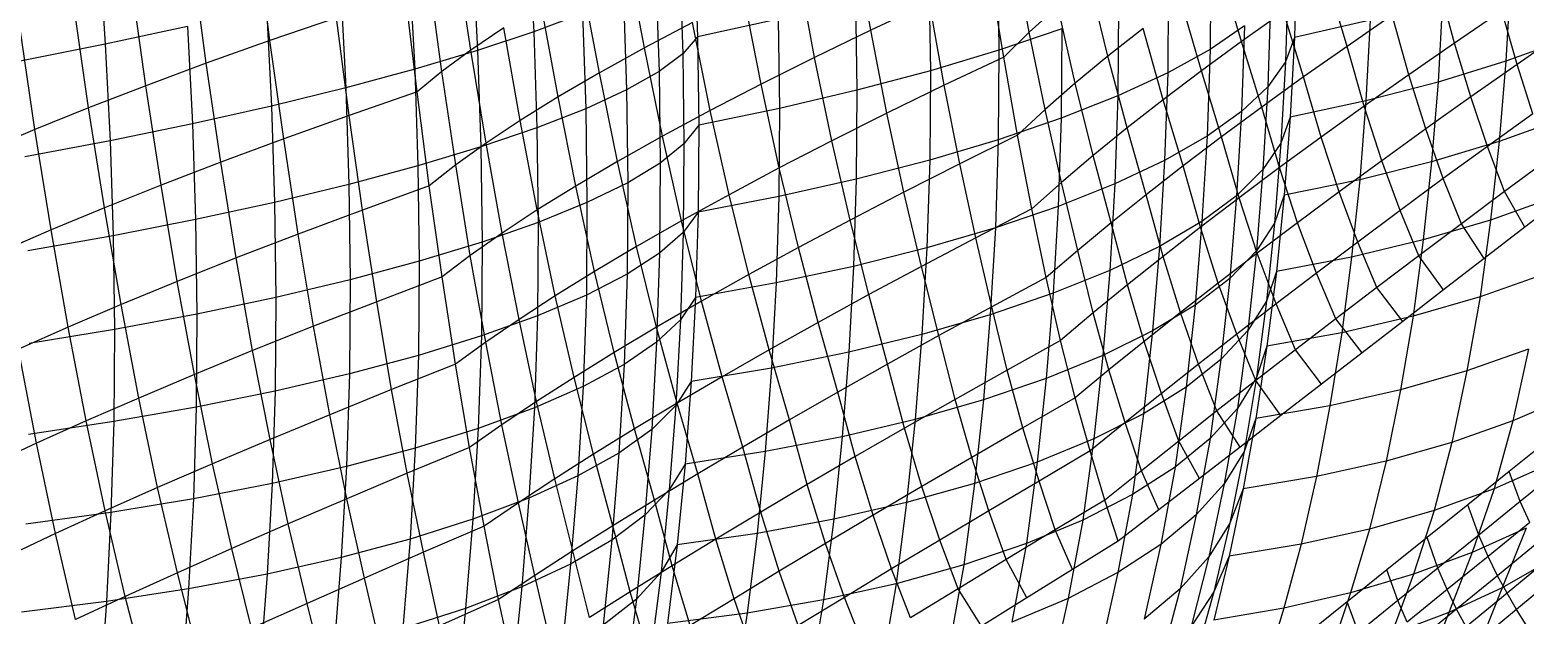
# Model space of a CAD drawing. Extents: x -429 to 429, y -1 to 209.
# Drawn here: x 356.14 to 387.76, y 69.22 to 81.6 of the extents above; entities that cross this region are included whole.
import ezdxf

# ---------------------------------------------------------------- set-up
doc = ezdxf.new("R2010")
doc.units = 0

msp = doc.modelspace()

# ---------------------------------------------------------------- linework, layer by layer
at = {"layer": 'default', "color": 3, "linetype": 'CONTINUOUS'}
for p, q in [((361.218, 81.374, 161.593), (360.951, 83.509, 161.678)), ((365.464, 81.174, 165.932), (365.161, 83.205, 166.014)), ((373.925, 81.592, 175.08), (373.601, 83.419, 175.207)), ((377.278, 81.55, 178.129), (376.955, 83.268, 178.231)), ((359.871, 80.894, 160.693), (359.587, 83.042, 160.794)), ((369.136, 81.218, 170.967), (368.772, 83.152, 171.112)), ((372.737, 81.018, 174.099), (372.392, 82.857, 174.243)), ((358.589, 80.419, 159.706), (358.291, 82.578, 159.818)), ((364.851, 80.721, 164.518), (364.575, 82.761, 164.585)), ((368.187, 80.693, 169.758), (367.822, 82.636, 169.898)), ((376.738, 81.025, 176.771), (376.455, 82.755, 176.854)), ((376.738, 81.025, 176.771), (376.455, 82.755, 176.854)), ((378.94, 81.043, 180.608), (378.55, 82.653, 180.759)), ((381.766, 81.352, 184.071), (381.33, 82.838, 184.269)), ((383.998, 81.252, 186.154), (383.59, 82.623, 186.344)), ((386.273, 81.322, 188.188), (385.936, 82.573, 188.329)), ((364.329, 80.289, 163.068), (364.088, 82.338, 163.118)), ((364.329, 80.289, 163.068), (364.088, 82.338, 163.118)), ((371.604, 80.453, 173.057), (371.242, 82.302, 173.214)), ((380.917, 80.732, 182.888), (380.482, 82.227, 183.082)), ((357.378, 79.95, 158.637), (357.07, 82.12, 158.754)), ((367.311, 80.182, 168.495), (366.952, 82.133, 168.626)), ((375.165, 82.171, 175.999), (373.925, 81.592, 175.08)), ((375.48, 80.429, 175.881), (375.165, 82.171, 175.999)), ((377.882, 82.094, 179.459), (377.278, 81.55, 178.129)), ((378.249, 80.472, 179.324), (377.882, 82.094, 179.459)), ((382.657, 81.982, 185.223), (381.766, 81.352, 184.071)), ((383.079, 80.605, 185.026), (382.657, 81.982, 185.223)), ((384.951, 81.909, 187.255), (383.998, 81.252, 186.154)), ((385.304, 80.65, 187.102), (384.951, 81.909, 187.255)), ((387.271, 82.002, 189.248), (386.273, 81.322, 188.188)), ((387.594, 80.869, 189.112), (387.271, 82.002, 189.248)), ((356.244, 79.491, 157.491), (355.93, 81.669, 157.607)), ((362.626, 81.856, 162.402), (361.218, 81.374, 161.593)), ((362.893, 79.791, 162.318), (362.626, 81.856, 162.402)), ((366.165, 81.645, 167.303), (365.464, 81.174, 165.932)), ((366.51, 79.685, 167.185), (366.165, 81.645, 167.303)), ((370.156, 81.755, 172.12), (369.136, 81.218, 170.967)), ((370.53, 79.896, 171.958), (370.156, 81.755, 172.12)), ((373.925, 81.592, 175.08), (372.737, 81.018, 174.099)), ((374.268, 79.838, 174.934), (373.925, 81.592, 175.08)), ((379.685, 81.628, 181.861), (378.94, 81.043, 180.608)), ((380.111, 80.124, 181.676), (379.685, 81.628, 181.861)), ((361.218, 81.374, 161.593), (359.871, 80.894, 160.693)), ((361.508, 79.295, 161.482), (361.218, 81.374, 161.593)), ((377.278, 81.55, 178.129), (376.738, 81.025, 176.771)), ((377.612, 79.916, 178.012), (377.278, 81.55, 178.129)), ((381.766, 81.352, 184.071), (380.917, 80.732, 182.888)), ((382.194, 79.967, 183.872), (381.766, 81.352, 184.071)), ((386.273, 81.322, 188.188), (385.304, 80.65, 187.102)), ((386.616, 80.183, 188.035), (386.273, 81.322, 188.188)), ((388.597, 81.564, 190.168), (387.594, 80.869, 189.112)), ((365.464, 81.174, 165.932), (364.851, 80.721, 164.518)), ((365.788, 79.205, 165.829), (365.464, 81.174, 165.932)), ((369.136, 81.218, 170.967), (368.187, 80.693, 169.758)), ((369.517, 79.351, 170.804), (369.136, 81.218, 170.967)), ((372.737, 81.018, 174.099), (371.604, 80.453, 173.057)), ((373.104, 79.255, 173.931), (372.737, 81.018, 174.099)), ((376.738, 81.025, 176.771), (375.48, 80.429, 175.881)), ((377.031, 79.376, 176.674), (376.738, 81.025, 176.771)), ((377.031, 79.376, 176.674), (376.738, 81.025, 176.771)), ((378.94, 81.043, 180.608), (378.249, 80.472, 179.324)), ((379.348, 79.527, 180.436), (378.94, 81.043, 180.608)), ((383.998, 81.252, 186.154), (383.079, 80.605, 185.026)), ((384.363, 79.987, 185.992), (383.998, 81.252, 186.154)), ((359.871, 80.894, 160.693), (358.589, 80.419, 159.706)), ((360.181, 78.803, 160.562), (359.871, 80.894, 160.693)), ((364.851, 80.721, 164.518), (364.329, 80.289, 163.068)), ((365.146, 78.743, 164.433), (364.851, 80.721, 164.518)), ((368.187, 80.693, 169.758), (367.311, 80.182, 168.495)), ((368.568, 78.817, 169.599), (368.187, 80.693, 169.758)), ((380.917, 80.732, 182.888), (380.111, 80.124, 181.676)), ((381.344, 79.34, 182.692), (380.917, 80.732, 182.888)), ((385.304, 80.65, 187.102), (384.363, 79.987, 185.992)), ((385.662, 79.504, 186.936), (385.304, 80.65, 187.102)), ((387.594, 80.869, 189.112), (386.616, 80.183, 188.035)), ((387.928, 79.827, 188.962), (387.594, 80.869, 189.112)), ((358.589, 80.419, 159.706), (357.378, 79.95, 158.637)), ((358.915, 78.318, 159.564), (358.589, 80.419, 159.706)), ((371.604, 80.453, 173.057), (370.53, 79.896, 171.958)), ((371.99, 78.68, 172.876), (371.604, 80.453, 173.057)), ((375.48, 80.429, 175.881), (374.268, 79.838, 174.934)), ((375.808, 78.77, 175.746), (375.48, 80.429, 175.881)), ((378.249, 80.472, 179.324), (377.612, 79.916, 178.012)), ((378.63, 78.944, 179.17), (378.249, 80.472, 179.324)), ((383.079, 80.605, 185.026), (382.194, 79.967, 183.872)), ((383.451, 79.332, 184.858), (383.079, 80.605, 185.026)), ((364.329, 80.289, 163.068), (362.893, 79.791, 162.318)), ((364.586, 78.3, 163.001), (364.329, 80.289, 163.068)), ((364.586, 78.3, 163.001), (364.329, 80.289, 163.068)), ((367.311, 80.182, 168.495), (366.51, 79.685, 167.185)), ((367.685, 78.297, 168.346), (367.311, 80.182, 168.495)), ((380.111, 80.124, 181.676), (379.348, 79.527, 180.436)), ((380.529, 78.722, 181.487), (380.111, 80.124, 181.676)), ((386.616, 80.183, 188.035), (385.662, 79.504, 186.936)), ((386.971, 79.137, 187.866), (386.616, 80.183, 188.035)), ((357.378, 79.95, 158.637), (356.244, 79.491, 157.491)), ((357.716, 77.84, 158.489), (357.378, 79.95, 158.637)), ((362.893, 79.791, 162.318), (361.508, 79.295, 161.482)), ((363.175, 77.788, 162.216), (362.893, 79.791, 162.318)), ((370.53, 79.896, 171.958), (369.517, 79.351, 170.804)), ((370.928, 78.115, 171.771), (370.53, 79.896, 171.958)), ((374.268, 79.838, 174.934), (373.104, 79.255, 173.931)), ((374.626, 78.17, 174.769), (374.268, 79.838, 174.934)), ((377.612, 79.916, 178.012), (377.031, 79.376, 176.674)), ((377.958, 78.374, 177.879), (377.612, 79.916, 178.012)), ((382.194, 79.967, 183.872), (381.344, 79.34, 182.692)), ((382.57, 78.687, 183.701), (382.194, 79.967, 183.872)), ((384.363, 79.987, 185.992), (383.451, 79.332, 184.858)), ((384.733, 78.834, 185.817), (384.363, 79.987, 185.992)), ((387.928, 79.827, 188.962), (386.971, 79.137, 187.866)), ((356.244, 79.491, 157.491), (355.191, 79.041, 156.271)), ((356.589, 77.371, 157.343), (356.244, 79.491, 157.491)), ((366.51, 79.685, 167.185), (365.788, 79.205, 165.829)), ((366.87, 77.792, 167.047), (366.51, 79.685, 167.185)), ((379.348, 79.527, 180.436), (378.63, 78.944, 179.17)), ((379.75, 78.115, 180.26), (379.348, 79.527, 180.436)), ((385.662, 79.504, 186.936), (384.733, 78.834, 185.817)), ((386.035, 78.454, 186.753), (385.662, 79.504, 186.936)), ((361.508, 79.295, 161.482), (360.181, 78.803, 160.562)), ((361.813, 77.279, 161.354), (361.508, 79.295, 161.482)), ((365.788, 79.205, 165.829), (365.146, 78.743, 164.433)), ((366.126, 77.303, 165.707), (365.788, 79.205, 165.829)), ((369.517, 79.351, 170.804), (368.568, 78.817, 169.599)), ((369.922, 77.561, 170.616), (369.517, 79.351, 170.804)), ((373.104, 79.255, 173.931), (371.99, 78.68, 172.876)), ((373.487, 77.579, 173.746), (373.104, 79.255, 173.931)), ((377.031, 79.376, 176.674), (375.808, 78.77, 175.746)), ((377.332, 77.819, 176.565), (377.031, 79.376, 176.674)), ((377.332, 77.819, 176.565), (377.031, 79.376, 176.674)), ((381.344, 79.34, 182.692), (380.529, 78.722, 181.487)), ((381.719, 78.051, 182.522), (381.344, 79.34, 182.692)), ((383.451, 79.332, 184.858), (382.57, 78.687, 183.701)), ((383.83, 78.173, 184.677), (383.451, 79.332, 184.858)), ((386.971, 79.137, 187.866), (386.035, 78.454, 186.753)), ((387.332, 78.179, 187.688), (386.971, 79.137, 187.866)), ((360.181, 78.803, 160.562), (358.915, 78.318, 159.564)), ((360.506, 76.776, 160.415), (360.181, 78.803, 160.562)), ((368.568, 78.817, 169.599), (367.685, 78.297, 168.346)), ((368.973, 77.02, 169.416), (368.568, 78.817, 169.599)), ((375.808, 78.77, 175.746), (374.626, 78.17, 174.769)), ((376.146, 77.205, 175.597), (375.808, 78.77, 175.746)), ((378.63, 78.944, 179.17), (377.958, 78.374, 177.879)), ((379.008, 77.52, 179.009), (378.63, 78.944, 179.17)), ((384.733, 78.834, 185.817), (383.83, 78.173, 184.677)), ((385.119, 77.78, 185.623), (384.733, 78.834, 185.817)), ((388.263, 78.868, 188.805), (387.332, 78.179, 187.688)), ((365.146, 78.743, 164.433), (364.586, 78.3, 163.001)), ((365.455, 76.831, 164.329), (365.146, 78.743, 164.433)), ((371.99, 78.68, 172.876), (370.928, 78.115, 171.771)), ((372.393, 76.997, 172.676), (371.99, 78.68, 172.876)), ((380.529, 78.722, 181.487), (379.75, 78.115, 180.26)), ((380.899, 77.426, 181.322), (380.529, 78.722, 181.487)), ((382.57, 78.687, 183.701), (381.719, 78.051, 182.522)), ((382.952, 77.521, 183.518), (382.57, 78.687, 183.701)), ((386.035, 78.454, 186.753), (385.119, 77.78, 185.623)), ((386.416, 77.497, 186.558), (386.035, 78.454, 186.753)), ((358.915, 78.318, 159.564), (357.716, 77.84, 158.489)), ((359.257, 76.28, 159.404), (358.915, 78.318, 159.564)), ((364.586, 78.3, 163.001), (363.175, 77.788, 162.216)), ((364.858, 76.378, 162.916), (364.586, 78.3, 163.001)), ((364.858, 76.378, 162.916), (364.586, 78.3, 163.001)), ((367.685, 78.297, 168.346), (366.87, 77.792, 167.047)), ((368.082, 76.491, 168.172), (367.685, 78.297, 168.346)), ((370.928, 78.115, 171.771), (369.922, 77.561, 170.616)), ((371.345, 76.424, 171.563), (370.928, 78.115, 171.771)), ((374.626, 78.17, 174.769), (373.487, 77.579, 173.746)), ((374.997, 76.599, 174.59), (374.626, 78.17, 174.769)), ((377.958, 78.374, 177.879), (377.332, 77.819, 176.565)), ((378.303, 76.936, 177.738), (377.958, 78.374, 177.879)), ((379.75, 78.115, 180.26), (379.008, 77.52, 179.009)), ((380.111, 76.811, 180.1), (379.75, 78.115, 180.26)), ((383.83, 78.173, 184.677), (382.952, 77.521, 183.518)), ((384.224, 77.114, 184.477), (383.83, 78.173, 184.677)), ((387.332, 78.179, 187.688), (386.416, 77.497, 186.558)), ((387.757, 77.429, 187.447), (387.332, 78.179, 187.688)), ((357.716, 77.84, 158.489), (356.589, 77.371, 157.343)), ((358.07, 75.792, 158.324), (357.716, 77.84, 158.489)), ((377.332, 77.819, 176.565), (376.146, 77.205, 175.597)), ((377.636, 76.365, 176.445), (377.332, 77.819, 176.565)), ((377.636, 76.365, 176.445), (377.332, 77.819, 176.565)), ((381.719, 78.051, 182.522), (380.899, 77.426, 181.322)), ((382.1, 76.878, 182.339), (381.719, 78.051, 182.522)), ((388.617, 78.093, 188.619), (387.757, 77.429, 187.447)), ((363.175, 77.788, 162.216), (361.813, 77.279, 161.354)), ((363.475, 75.852, 162.096), (363.175, 77.788, 162.216)), ((366.87, 77.792, 167.047), (366.126, 77.303, 165.707)), ((367.252, 75.977, 166.887), (366.87, 77.792, 167.047)), ((369.922, 77.561, 170.616), (368.973, 77.02, 169.416)), ((370.345, 75.863, 170.407), (369.922, 77.561, 170.616)), ((373.487, 77.579, 173.746), (372.393, 76.997, 172.676)), ((373.885, 76.001, 173.542), (373.487, 77.579, 173.746)), ((379.008, 77.52, 179.009), (378.303, 76.936, 177.738)), ((379.354, 76.207, 178.858), (379.008, 77.52, 179.009)), ((382.952, 77.521, 183.518), (382.1, 76.878, 182.339)), ((383.351, 76.456, 183.315), (382.952, 77.521, 183.518)), ((385.119, 77.78, 185.623), (384.224, 77.114, 184.477)), ((385.515, 76.821, 185.417), (385.119, 77.78, 185.623)), ((386.416, 77.497, 186.558), (385.515, 76.821, 185.417)), ((386.897, 76.765, 186.274), (386.416, 77.497, 186.558)), ((356.589, 77.371, 157.343), (355.537, 76.913, 156.129)), ((356.948, 75.315, 157.177), (356.589, 77.371, 157.343)), ((361.813, 77.279, 161.354), (360.506, 76.776, 160.415)), ((362.138, 75.331, 161.205), (361.813, 77.279, 161.354)), ((366.126, 77.303, 165.707), (365.455, 76.831, 164.329)), ((366.485, 75.478, 165.564), (366.126, 77.303, 165.707)), ((376.146, 77.205, 175.597), (374.997, 76.599, 174.59)), ((376.486, 75.746, 175.441), (376.146, 77.205, 175.597)), ((380.899, 77.426, 181.322), (380.111, 76.811, 180.1)), ((381.275, 76.246, 181.142), (380.899, 77.426, 181.322)), ((387.757, 77.429, 187.447), (386.897, 76.765, 186.274)), ((368.973, 77.02, 169.416), (368.082, 76.491, 168.172)), ((369.395, 75.313, 169.211), (368.973, 77.02, 169.416)), ((372.393, 76.997, 172.676), (371.345, 76.424, 171.563)), ((372.811, 75.413, 172.457), (372.393, 76.997, 172.676)), ((378.303, 76.936, 177.738), (377.636, 76.365, 176.445)), ((378.63, 75.614, 177.597), (378.303, 76.936, 177.738)), ((382.1, 76.878, 182.339), (381.275, 76.246, 181.142)), ((382.498, 75.807, 182.137), (382.1, 76.878, 182.339)), ((384.224, 77.114, 184.477), (383.351, 76.456, 183.315)), ((384.63, 76.151, 184.263), (384.224, 77.114, 184.477)), ((360.506, 76.776, 160.415), (359.257, 76.28, 159.404)), ((360.851, 74.817, 160.246), (360.506, 76.776, 160.415)), ((365.455, 76.831, 164.329), (364.858, 76.378, 162.916)), ((365.782, 74.995, 164.205), (365.455, 76.831, 164.329)), ((374.997, 76.599, 174.59), (373.885, 76.001, 173.542)), ((375.368, 75.135, 174.405), (374.997, 76.599, 174.59)), ((380.111, 76.811, 180.1), (379.354, 76.207, 178.858)), ((380.477, 75.623, 179.927), (380.111, 76.811, 180.1)), ((385.515, 76.821, 185.417), (384.63, 76.151, 184.263)), ((386.037, 76.101, 185.102), (385.515, 76.821, 185.417)), ((386.897, 76.765, 186.274), (386.037, 76.101, 185.102)), ((359.257, 76.28, 159.404), (358.07, 75.792, 158.324)), ((359.619, 74.312, 159.222), (359.257, 76.28, 159.404)), ((364.858, 76.378, 162.916), (363.475, 75.852, 162.096)), ((365.144, 74.53, 162.814), (364.858, 76.378, 162.916)), ((365.144, 74.53, 162.814), (364.858, 76.378, 162.916)), ((368.082, 76.491, 168.172), (367.252, 75.977, 166.887)), ((368.496, 74.775, 167.977), (368.082, 76.491, 168.172)), ((371.345, 76.424, 171.563), (370.345, 75.863, 170.407)), ((371.777, 74.834, 171.335), (371.345, 76.424, 171.563)), ((377.636, 76.365, 176.445), (376.486, 75.746, 175.441)), ((377.939, 75.033, 176.317), (377.636, 76.365, 176.445)), ((377.939, 75.033, 176.317), (377.636, 76.365, 176.445)), ((381.275, 76.246, 181.142), (380.477, 75.623, 179.927)), ((381.667, 75.166, 180.944), (381.275, 76.246, 181.142)), ((383.351, 76.456, 183.315), (382.498, 75.807, 182.137)), ((383.76, 75.488, 183.098), (383.351, 76.456, 183.315)), ((367.252, 75.977, 166.887), (366.485, 75.478, 165.564)), ((367.65, 74.251, 166.706), (367.252, 75.977, 166.887)), ((373.885, 76.001, 173.542), (372.811, 75.413, 172.457)), ((374.28, 74.532, 173.336), (373.885, 76.001, 173.542)), ((379.354, 76.207, 178.858), (378.63, 75.614, 177.597)), ((379.706, 75.01, 178.694), (379.354, 76.207, 178.858)), ((384.63, 76.151, 184.263), (383.76, 75.488, 183.098)), ((385.177, 75.436, 183.93), (384.63, 76.151, 184.263)), ((386.037, 76.101, 185.102), (385.177, 75.436, 183.93)), ((358.07, 75.792, 158.324), (356.948, 75.315, 157.177)), ((358.444, 73.815, 158.135), (358.07, 75.792, 158.324)), ((363.475, 75.852, 162.096), (362.138, 75.331, 161.205)), ((363.791, 73.992, 161.955), (363.475, 75.852, 162.096)), ((370.345, 75.863, 170.407), (369.395, 75.313, 169.211)), ((370.784, 74.265, 170.178), (370.345, 75.863, 170.407)), ((376.486, 75.746, 175.441), (375.368, 75.135, 174.405)), ((376.812, 74.406, 175.291), (376.486, 75.746, 175.441)), ((378.63, 75.614, 177.597), (377.939, 75.033, 176.317)), ((378.963, 74.408, 177.444), (378.63, 75.614, 177.597)), ((380.477, 75.623, 179.927), (379.706, 75.01, 178.694)), ((380.858, 74.534, 179.735), (380.477, 75.623, 179.927)), ((382.498, 75.807, 182.137), (381.667, 75.166, 180.944)), ((382.906, 74.832, 181.92), (382.498, 75.807, 182.137)), ((356.948, 75.315, 157.177), (355.896, 74.85, 155.968)), ((357.329, 73.33, 156.988), (356.948, 75.315, 157.177)), ((362.138, 75.331, 161.205), (360.851, 74.817, 160.246)), ((362.482, 73.462, 161.034), (362.138, 75.331, 161.205)), ((366.485, 75.478, 165.564), (365.782, 74.995, 164.205)), ((366.858, 73.742, 165.401), (366.485, 75.478, 165.564)), ((369.395, 75.313, 169.211), (368.496, 74.775, 167.977)), ((369.833, 73.707, 168.986), (369.395, 75.313, 169.211)), ((372.811, 75.413, 172.457), (371.777, 74.834, 171.335)), ((373.226, 73.938, 172.236), (372.811, 75.413, 172.457)), ((383.76, 75.488, 183.098), (382.906, 74.832, 181.92)), ((384.316, 74.772, 182.758), (383.76, 75.488, 183.098)), ((385.177, 75.436, 183.93), (384.316, 74.772, 182.758)), ((365.782, 74.995, 164.205), (365.144, 74.53, 162.814)), ((366.121, 73.248, 164.064), (365.782, 74.995, 164.205)), ((375.368, 75.135, 174.405), (374.28, 74.532, 173.336)), ((375.712, 73.787, 174.237), (375.368, 75.135, 174.405)), ((377.939, 75.033, 176.317), (376.812, 74.406, 175.291)), ((378.247, 73.817, 176.177), (377.939, 75.033, 176.317)), ((378.247, 73.817, 176.177), (377.939, 75.033, 176.317)), ((379.706, 75.01, 178.694), (378.963, 74.408, 177.444)), ((380.071, 73.912, 178.512), (379.706, 75.01, 178.694)), ((381.667, 75.166, 180.944), (380.858, 74.534, 179.735)), ((382.068, 74.183, 180.732), (381.667, 75.166, 180.944)), ((356.277, 72.857, 155.784), (355.896, 74.85, 155.968)), ((360.851, 74.817, 160.246), (359.619, 74.312, 159.222)), ((361.219, 72.939, 160.053), (360.851, 74.817, 160.246)), ((368.496, 74.775, 167.977), (367.65, 74.251, 166.706)), ((368.925, 73.161, 167.762), (368.496, 74.775, 167.977)), ((371.777, 74.834, 171.335), (370.784, 74.265, 170.178)), ((372.204, 73.353, 171.105), (371.777, 74.834, 171.335)), ((382.906, 74.832, 181.92), (382.068, 74.183, 180.732)), ((383.456, 74.108, 181.586), (382.906, 74.832, 181.92)), ((384.316, 74.772, 182.758), (383.456, 74.108, 181.586)), ((365.144, 74.53, 162.814), (363.791, 73.992, 161.955)), ((365.441, 72.769, 162.696), (365.144, 74.53, 162.814)), ((365.441, 72.769, 162.696), (365.144, 74.53, 162.814)), ((374.28, 74.532, 173.336), (373.226, 73.938, 172.236)), ((374.64, 73.177, 173.154), (374.28, 74.532, 173.336)), ((376.812, 74.406, 175.291), (375.712, 73.787, 174.237)), ((377.143, 73.184, 175.128), (376.812, 74.406, 175.291)), ((378.963, 74.408, 177.444), (378.247, 73.817, 176.177)), ((379.306, 73.298, 177.275), (378.963, 74.408, 177.444)), ((380.858, 74.534, 179.735), (380.071, 73.912, 178.512)), ((381.246, 73.541, 179.532), (380.858, 74.534, 179.735)), ((359.619, 74.312, 159.222), (358.444, 73.815, 158.135)), ((360.004, 72.425, 159.013), (359.619, 74.312, 159.222)), ((367.65, 74.251, 166.706), (366.858, 73.742, 165.401)), ((368.061, 72.627, 166.506), (367.65, 74.251, 166.706)), ((370.784, 74.265, 170.178), (369.833, 73.707, 168.986)), ((371.217, 72.777, 169.945), (370.784, 74.265, 170.178)), ((382.068, 74.183, 180.732), (381.246, 73.541, 179.532)), ((382.596, 73.444, 180.413), (382.068, 74.183, 180.732)), ((383.456, 74.108, 181.586), (382.596, 73.444, 180.413)), ((358.444, 73.815, 158.135), (357.329, 73.33, 156.988)), ((358.842, 71.921, 157.919), (358.444, 73.815, 158.135)), ((363.791, 73.992, 161.955), (362.482, 73.462, 161.034)), ((364.121, 72.223, 161.796), (363.791, 73.992, 161.955)), ((366.858, 73.742, 165.401), (366.121, 73.248, 164.064)), ((367.243, 72.106, 165.22), (366.858, 73.742, 165.401)), ((369.833, 73.707, 168.986), (368.925, 73.161, 167.762)), ((370.265, 72.212, 168.757), (369.833, 73.707, 168.986)), ((373.226, 73.938, 172.236), (372.204, 73.353, 171.105)), ((373.596, 72.576, 172.044), (373.226, 73.938, 172.236)), ((375.712, 73.787, 174.237), (374.64, 73.177, 173.154)), ((376.062, 72.56, 174.055), (375.712, 73.787, 174.237)), ((378.247, 73.817, 176.177), (377.143, 73.184, 175.128)), ((378.564, 72.695, 176.024), (378.247, 73.817, 176.177)), ((378.564, 72.695, 176.024), (378.247, 73.817, 176.177)), ((380.071, 73.912, 178.512), (379.306, 73.298, 177.275)), ((380.441, 72.905, 178.321), (380.071, 73.912, 178.512)), ((362.482, 73.462, 161.034), (361.219, 72.939, 160.053)), ((362.841, 71.684, 160.843), (362.482, 73.462, 161.034)), ((381.246, 73.541, 179.532), (380.441, 72.905, 178.321)), ((381.736, 72.779, 179.241), (381.246, 73.541, 179.532)), ((382.596, 73.444, 180.413), (381.736, 72.779, 179.241)), ((357.329, 73.33, 156.988), (356.277, 72.857, 155.784)), ((357.734, 71.428, 156.77), (357.329, 73.33, 156.988)), ((366.121, 73.248, 164.064), (365.441, 72.769, 162.696)), ((366.471, 71.599, 163.906), (366.121, 73.248, 164.064)), ((368.925, 73.161, 167.762), (368.061, 72.627, 166.506)), ((369.348, 71.657, 167.541), (368.925, 73.161, 167.762)), ((372.204, 73.353, 171.105), (371.217, 72.777, 169.945)), ((372.582, 71.984, 170.908), (372.204, 73.353, 171.105)), ((374.64, 73.177, 173.154), (373.596, 72.576, 172.044)), ((375.006, 71.944, 172.958), (374.64, 73.177, 173.154)), ((377.143, 73.184, 175.128), (376.062, 72.56, 174.055)), ((377.484, 72.059, 174.951), (377.143, 73.184, 175.128)), ((379.306, 73.298, 177.275), (378.564, 72.695, 176.024)), ((379.652, 72.277, 177.099), (379.306, 73.298, 177.275)), ((356.277, 72.857, 155.784), (355.292, 72.397, 154.526)), ((356.682, 70.947, 155.571), (356.277, 72.857, 155.784)), ((361.219, 72.939, 160.053), (360.004, 72.425, 159.013)), ((361.603, 71.153, 159.838), (361.219, 72.939, 160.053)), ((365.441, 72.769, 162.696), (364.121, 72.223, 161.796)), ((365.746, 71.105, 162.565), (365.441, 72.769, 162.696)), ((365.746, 71.105, 162.565), (365.441, 72.769, 162.696)), ((371.217, 72.777, 169.945), (370.265, 72.212, 168.757)), ((371.599, 71.402, 169.746), (371.217, 72.777, 169.945)), ((380.441, 72.905, 178.321), (379.652, 72.277, 177.099)), ((380.875, 72.115, 178.069), (380.441, 72.905, 178.321)), ((381.736, 72.779, 179.241), (380.875, 72.115, 178.069)), ((360.004, 72.425, 159.013), (358.842, 71.921, 157.919)), ((360.408, 70.632, 158.783), (360.004, 72.425, 159.013)), ((368.061, 72.627, 166.506), (367.243, 72.106, 165.22)), ((368.468, 71.113, 166.299), (368.061, 72.627, 166.506)), ((373.596, 72.576, 172.044), (372.582, 71.984, 170.908)), ((373.975, 71.336, 171.838), (373.596, 72.576, 172.044)), ((376.062, 72.56, 174.055), (375.006, 71.944, 172.958)), ((376.425, 71.431, 173.857), (376.062, 72.56, 174.055)), ((378.564, 72.695, 176.024), (377.484, 72.059, 174.951)), ((378.879, 71.657, 175.866), (378.564, 72.695, 176.024)), ((378.879, 71.657, 175.866), (378.564, 72.695, 176.024)), ((364.121, 72.223, 161.796), (362.841, 71.684, 160.843)), ((364.462, 70.552, 161.622), (364.121, 72.223, 161.796)), ((367.243, 72.106, 165.22), (366.471, 71.599, 163.906)), ((367.626, 70.581, 165.031), (367.243, 72.106, 165.22)), ((370.265, 72.212, 168.757), (369.348, 71.657, 167.541)), ((370.646, 70.829, 168.558), (370.265, 72.212, 168.757)), ((379.652, 72.277, 177.099), (378.879, 71.657, 175.866)), ((380.015, 71.451, 176.897), (379.652, 72.277, 177.099)), ((380.875, 72.115, 178.069), (380.015, 71.451, 176.897)), ((358.842, 71.921, 157.919), (357.734, 71.428, 156.77)), ((359.259, 70.121, 157.679), (358.842, 71.921, 157.919)), ((372.582, 71.984, 170.908), (371.599, 71.402, 169.746)), ((372.969, 70.738, 170.695), (372.582, 71.984, 170.908)), ((375.006, 71.944, 172.958), (373.975, 71.336, 171.838)), ((375.385, 70.812, 172.745), (375.006, 71.944, 172.958)), ((377.484, 72.059, 174.951), (376.425, 71.431, 173.857)), ((377.828, 71.024, 174.764), (377.484, 72.059, 174.951)), ((362.841, 71.684, 160.843), (361.603, 71.153, 159.838)), ((363.214, 70.008, 160.634), (362.841, 71.684, 160.843)), ((366.471, 71.599, 163.906), (365.746, 71.105, 162.565)), ((366.821, 70.061, 163.739), (366.471, 71.599, 163.906)), ((369.348, 71.657, 167.541), (368.468, 71.113, 166.299)), ((369.724, 70.267, 167.346), (369.348, 71.657, 167.541)), ((378.879, 71.657, 175.866), (377.828, 71.024, 174.764)), ((379.155, 70.787, 175.725), (378.879, 71.657, 175.866)), ((379.155, 70.787, 175.725), (378.879, 71.657, 175.866)), ((357.734, 71.428, 156.77), (356.682, 70.947, 155.571)), ((358.157, 69.621, 156.529), (357.734, 71.428, 156.77)), ((371.599, 71.402, 169.746), (370.646, 70.829, 168.558)), ((371.989, 70.15, 169.53), (371.599, 71.402, 169.746)), ((373.975, 71.336, 171.838), (372.969, 70.738, 170.695)), ((374.366, 70.201, 171.613), (373.975, 71.336, 171.838)), ((376.425, 71.431, 173.857), (375.385, 70.812, 172.745)), ((376.792, 70.398, 173.648), (376.425, 71.431, 173.857)), ((380.015, 71.451, 176.897), (379.155, 70.787, 175.725)), ((356.682, 70.947, 155.571), (355.689, 70.479, 154.323)), ((357.105, 69.133, 155.335), (356.682, 70.947, 155.571)), ((361.603, 71.153, 159.838), (360.408, 70.632, 158.783)), ((362.001, 69.472, 159.604), (361.603, 71.153, 159.838)), ((365.746, 71.105, 162.565), (364.462, 70.552, 161.622)), ((366.054, 69.553, 162.423), (365.746, 71.105, 162.565)), ((366.054, 69.553, 162.423), (365.746, 71.105, 162.565)), ((368.468, 71.113, 166.299), (367.626, 70.581, 165.031)), ((368.834, 69.716, 166.111), (368.468, 71.113, 166.299)), ((377.828, 71.024, 174.764), (376.792, 70.398, 173.648)), ((378.192, 70.187, 174.546), (377.828, 71.024, 174.764)), ((360.408, 70.632, 158.783), (359.259, 70.121, 157.679)), ((360.827, 68.945, 158.532), (360.408, 70.632, 158.783)), ((364.462, 70.552, 161.622), (363.214, 70.008, 160.634)), ((364.805, 68.995, 161.44), (364.462, 70.552, 161.622)), ((367.626, 70.581, 165.031), (366.821, 70.061, 163.739)), ((367.977, 69.175, 164.853), (367.626, 70.581, 165.031)), ((370.646, 70.829, 168.558), (369.724, 70.267, 167.346)), ((371.035, 69.571, 168.343), (370.646, 70.829, 168.558)), ((372.969, 70.738, 170.695), (371.989, 70.15, 169.53)), ((373.368, 69.598, 170.463), (372.969, 70.738, 170.695)), ((375.385, 70.812, 172.745), (374.366, 70.201, 171.613)), ((375.772, 69.779, 172.518), (375.385, 70.812, 172.745)), ((379.155, 70.787, 175.725), (378.192, 70.187, 174.546)), ((369.724, 70.267, 167.346), (368.834, 69.716, 166.111)), ((370.108, 69.002, 167.136), (369.724, 70.267, 167.346)), ((376.792, 70.398, 173.648), (375.772, 69.779, 172.518)), ((377.229, 69.588, 173.367), (376.792, 70.398, 173.648)), ((359.259, 70.121, 157.679), (358.157, 69.621, 156.529)), ((359.691, 68.428, 157.419), (359.259, 70.121, 157.679)), ((363.214, 70.008, 160.634), (362.001, 69.472, 159.604)), ((363.586, 68.446, 160.42), (363.214, 70.008, 160.634)), ((366.821, 70.061, 163.739), (366.054, 69.553, 162.423)), ((367.153, 68.646, 163.573), (366.821, 70.061, 163.739)), ((371.989, 70.15, 169.53), (371.035, 69.571, 168.343)), ((372.392, 69.004, 169.295), (371.989, 70.15, 169.53)), ((374.366, 70.201, 171.613), (373.368, 69.598, 170.463)), ((374.767, 69.166, 171.374), (374.366, 70.201, 171.613)), ((378.192, 70.187, 174.546), (377.229, 69.588, 173.367)), ((358.157, 69.621, 156.529), (357.105, 69.133, 155.335)), ((358.596, 67.922, 156.267), (358.157, 69.621, 156.529)), ((368.834, 69.716, 166.111), (367.977, 69.175, 164.853)), ((369.208, 68.443, 165.907), (368.834, 69.716, 166.111)), ((373.368, 69.598, 170.463), (372.392, 69.004, 169.295)), ((373.779, 68.56, 170.216), (373.368, 69.598, 170.463)), ((375.772, 69.779, 172.518), (374.767, 69.166, 171.374)), ((376.265, 68.988, 172.188), (375.772, 69.779, 172.518)), ((377.229, 69.588, 173.367), (376.265, 68.988, 172.188)), ((362.001, 69.472, 159.604), (360.827, 68.945, 158.532)), ((362.398, 67.906, 159.366), (362.001, 69.472, 159.604)), ((366.054, 69.553, 162.423), (364.805, 68.995, 161.44)), ((366.362, 68.129, 162.271), (366.054, 69.553, 162.423)), ((366.362, 68.129, 162.271), (366.054, 69.553, 162.423)), ((371.035, 69.571, 168.343), (370.108, 69.002, 167.136)), ((371.437, 68.418, 168.109), (371.035, 69.571, 168.343))]:
    msp.add_line(p, q, dxfattribs=at)
at = {"layer": 'default', "color": 5, "linetype": 'CONTINUOUS'}
for p, q in [((366.689, 83.612, 122.352), (366.797, 81.556, 122.399)), ((357.592, 83.371, 115.989), (357.734, 81.297, 115.996)), ((365.501, 83.229, 120.897), (365.609, 81.163, 120.943)), ((370.193, 83.352, 131.188), (370.259, 81.454, 131.267)), ((370.193, 83.352, 131.188), (370.259, 81.454, 131.267)), ((369.881, 83.03, 129.292), (369.947, 81.096, 129.372)), ((376.607, 83.091, 134.399), (376.636, 81.17, 134.516)), ((381.113, 83.045, 140.108), (381.101, 81.185, 140.256)), ((382.935, 83.147, 147.333), (382.885, 81.436, 147.501)), ((382.935, 83.147, 147.333), (382.885, 81.436, 147.501)), ((364.171, 82.839, 119.582), (364.279, 80.767, 119.628)), ((369.379, 82.685, 127.445), (369.446, 80.72, 127.526)), ((375.157, 82.651, 133.356), (375.185, 80.735, 133.472)), ((380.218, 82.566, 138.526), (380.206, 80.69, 138.676)), ((382.75, 82.671, 145.488), (382.695, 80.921, 145.661)), ((387.453, 82.667, 149.781), (387.356, 80.938, 149.991)), ((362.712, 82.447, 118.422), (362.819, 80.375, 118.468)), ((368.692, 82.322, 125.668), (368.76, 80.331, 125.75)), ((373.604, 82.228, 132.48), (373.632, 80.323, 132.596)), ((361.141, 82.056, 117.431), (361.248, 79.989, 117.477)), ((367.828, 81.944, 123.979), (366.797, 81.556, 122.399)), ((367.828, 81.944, 123.979), (367.896, 79.932, 124.062)), ((379.166, 82.091, 137.057), (379.154, 80.203, 137.207)), ((382.38, 82.181, 143.68), (382.321, 80.399, 143.859)), ((386.018, 82.216, 148.855), (385.924, 80.497, 149.062)), ((359.476, 81.672, 116.62), (357.734, 81.297, 115.996)), ((359.476, 81.672, 116.62), (359.581, 79.615, 116.665)), ((371.965, 81.828, 131.781), (370.259, 81.454, 131.267)), ((371.965, 81.828, 131.781), (371.992, 79.939, 131.896)), ((377.968, 81.624, 135.715), (376.636, 81.17, 134.516)), ((377.968, 81.624, 135.715), (377.955, 79.73, 135.866)), ((381.828, 81.684, 141.93), (381.101, 81.185, 140.256)), ((381.828, 81.684, 141.93), (381.766, 79.875, 142.114)), ((384.49, 81.804, 148.093), (382.885, 81.436, 147.501)), ((384.49, 81.804, 148.093), (384.398, 80.1, 148.296)), ((357.734, 81.297, 115.996), (355.934, 80.938, 115.567)), ((357.734, 81.297, 115.996), (357.837, 79.256, 116.04)), ((366.797, 81.556, 122.399), (365.609, 81.163, 120.943)), ((366.797, 81.556, 122.399), (366.865, 79.528, 122.482)), ((370.259, 81.454, 131.267), (369.947, 81.096, 129.372)), ((370.259, 81.454, 131.267), (370.285, 79.586, 131.38)), ((370.259, 81.454, 131.267), (370.285, 79.586, 131.38)), ((382.885, 81.436, 147.501), (382.695, 80.921, 145.661)), ((382.885, 81.436, 147.501), (382.796, 79.753, 147.699)), ((382.885, 81.436, 147.501), (382.796, 79.753, 147.699)), ((388.68, 81.419, 151.071), (387.356, 80.938, 149.991)), ((365.609, 81.163, 120.943), (364.279, 80.767, 119.628)), ((365.609, 81.163, 120.943), (365.677, 79.124, 121.027)), ((369.947, 81.096, 129.372), (369.446, 80.72, 127.526)), ((369.947, 81.096, 129.372), (369.974, 79.192, 129.487)), ((376.636, 81.17, 134.516), (375.185, 80.735, 133.472)), ((376.636, 81.17, 134.516), (376.623, 79.276, 134.667)), ((381.101, 81.185, 140.256), (380.206, 80.69, 138.676)), ((381.101, 81.185, 140.256), (381.037, 79.353, 140.444)), ((364.279, 80.767, 119.628), (362.819, 80.375, 118.468)), ((364.279, 80.767, 119.628), (364.346, 78.723, 119.712)), ((369.446, 80.72, 127.526), (368.76, 80.331, 125.75)), ((369.446, 80.72, 127.526), (369.472, 78.784, 127.643)), ((375.185, 80.735, 133.472), (373.632, 80.323, 132.596)), ((375.185, 80.735, 133.472), (375.173, 78.847, 133.624)), ((380.206, 80.69, 138.676), (379.154, 80.203, 137.207)), ((380.206, 80.69, 138.676), (380.141, 78.841, 138.868)), ((382.695, 80.921, 145.661), (382.321, 80.399, 143.859)), ((382.695, 80.921, 145.661), (382.599, 79.201, 145.867)), ((387.356, 80.938, 149.991), (385.924, 80.497, 149.062)), ((387.356, 80.938, 149.991), (387.215, 79.24, 150.235)), ((362.819, 80.375, 118.468), (361.248, 79.989, 117.477)), ((362.819, 80.375, 118.468), (362.887, 78.331, 118.552)), ((368.76, 80.331, 125.75), (367.896, 79.932, 124.062)), ((368.76, 80.331, 125.75), (368.786, 78.368, 125.869)), ((382.321, 80.399, 143.859), (381.766, 79.875, 142.114)), ((382.321, 80.399, 143.859), (382.218, 78.646, 144.072)), ((385.924, 80.497, 149.062), (384.398, 80.1, 148.296)), ((385.924, 80.497, 149.062), (385.787, 78.809, 149.303)), ((373.632, 80.323, 132.596), (371.992, 79.939, 131.896)), ((373.632, 80.323, 132.596), (373.619, 78.446, 132.747)), ((379.154, 80.203, 137.207), (377.955, 79.73, 135.866)), ((379.154, 80.203, 137.207), (379.089, 78.343, 137.402)), ((384.398, 80.1, 148.296), (382.796, 79.753, 147.699)), ((384.398, 80.1, 148.296), (384.266, 78.429, 148.532)), ((361.248, 79.989, 117.477), (359.581, 79.615, 116.665)), ((361.248, 79.989, 117.477), (361.314, 77.951, 117.56)), ((367.896, 79.932, 124.062), (366.865, 79.528, 122.482)), ((367.896, 79.932, 124.062), (367.923, 77.947, 124.183)), ((371.992, 79.939, 131.896), (370.285, 79.586, 131.38)), ((371.992, 79.939, 131.896), (371.979, 78.078, 132.046)), ((377.955, 79.73, 135.866), (376.623, 79.276, 134.667)), ((377.955, 79.73, 135.866), (377.891, 77.865, 136.063)), ((381.766, 79.875, 142.114), (381.037, 79.353, 140.444)), ((381.766, 79.875, 142.114), (381.659, 78.094, 142.333)), ((382.796, 79.753, 147.699), (382.599, 79.201, 145.867)), ((382.796, 79.753, 147.699), (382.67, 78.102, 147.927)), ((382.796, 79.753, 147.699), (382.67, 78.102, 147.927)), ((388.536, 79.716, 151.316), (387.215, 79.24, 150.235)), ((359.581, 79.615, 116.665), (357.837, 79.256, 116.04)), ((359.581, 79.615, 116.665), (359.646, 77.588, 116.748)), ((366.865, 79.528, 122.482), (365.677, 79.124, 121.027)), ((366.865, 79.528, 122.482), (366.892, 77.527, 122.603)), ((370.285, 79.586, 131.38), (369.974, 79.192, 129.487)), ((370.285, 79.586, 131.38), (370.272, 77.748, 131.528)), ((370.285, 79.586, 131.38), (370.272, 77.748, 131.528)), ((357.837, 79.256, 116.04), (356.035, 78.916, 115.611)), ((357.837, 79.256, 116.04), (357.901, 77.245, 116.122)), ((365.677, 79.124, 121.027), (364.346, 78.723, 119.712)), ((365.677, 79.124, 121.027), (365.704, 77.112, 121.149)), ((369.974, 79.192, 129.487), (369.472, 78.784, 127.643)), ((369.974, 79.192, 129.487), (369.96, 77.317, 129.638)), ((376.623, 79.276, 134.667), (375.173, 78.847, 133.624)), ((376.623, 79.276, 134.667), (376.561, 77.411, 134.864)), ((381.037, 79.353, 140.444), (380.141, 78.841, 138.868)), ((381.037, 79.353, 140.444), (380.927, 77.551, 140.669)), ((382.599, 79.201, 145.867), (382.218, 78.646, 144.072)), ((382.599, 79.201, 145.867), (382.466, 77.512, 146.102)), ((387.215, 79.24, 150.235), (385.787, 78.809, 149.303)), ((387.215, 79.24, 150.235), (387.035, 77.577, 150.508)), ((369.472, 78.784, 127.643), (368.786, 78.368, 125.869)), ((369.472, 78.784, 127.643), (369.458, 76.877, 127.797)), ((375.173, 78.847, 133.624), (373.619, 78.446, 132.747)), ((375.173, 78.847, 133.624), (375.112, 76.988, 133.819)), ((380.141, 78.841, 138.868), (379.089, 78.343, 137.402)), ((380.141, 78.841, 138.868), (380.03, 77.022, 139.098)), ((385.787, 78.809, 149.303), (384.266, 78.429, 148.532)), ((385.787, 78.809, 149.303), (385.611, 77.157, 149.573)), ((364.346, 78.723, 119.712), (362.887, 78.331, 118.552)), ((364.346, 78.723, 119.712), (364.373, 76.706, 119.835)), ((373.619, 78.446, 132.747), (371.979, 78.078, 132.046)), ((373.619, 78.446, 132.747), (373.561, 76.598, 132.94)), ((382.218, 78.646, 144.072), (381.659, 78.094, 142.333)), ((382.218, 78.646, 144.072), (382.08, 76.925, 144.314)), ((384.266, 78.429, 148.532), (382.67, 78.102, 147.927)), ((384.266, 78.429, 148.532), (384.096, 76.793, 148.796)), ((362.887, 78.331, 118.552), (361.314, 77.951, 117.56)), ((362.887, 78.331, 118.552), (362.913, 76.314, 118.675)), ((368.786, 78.368, 125.869), (367.923, 77.947, 124.183)), ((368.786, 78.368, 125.869), (368.772, 76.433, 126.025)), ((379.089, 78.343, 137.402), (377.891, 77.865, 136.063)), ((379.089, 78.343, 137.402), (378.978, 76.513, 137.636)), ((361.314, 77.951, 117.56), (359.646, 77.588, 116.748)), ((361.314, 77.951, 117.56), (361.34, 75.941, 117.683)), ((367.923, 77.947, 124.183), (366.892, 77.527, 122.603)), ((367.923, 77.947, 124.183), (367.909, 75.99, 124.341)), ((371.979, 78.078, 132.046), (370.272, 77.748, 131.528)), ((371.979, 78.078, 132.046), (371.924, 76.248, 132.234)), ((377.891, 77.865, 136.063), (376.561, 77.411, 134.864)), ((377.891, 77.865, 136.063), (377.781, 76.03, 136.298)), ((381.659, 78.094, 142.333), (380.927, 77.551, 140.669)), ((381.659, 78.094, 142.333), (381.518, 76.345, 142.581)), ((382.67, 78.102, 147.927), (382.466, 77.512, 146.102)), ((382.67, 78.102, 147.927), (382.505, 76.487, 148.184)), ((382.67, 78.102, 147.927), (382.505, 76.487, 148.184)), ((388.352, 78.048, 151.59), (387.035, 77.577, 150.508)), ((359.646, 77.588, 116.748), (357.901, 77.245, 116.122)), ((359.646, 77.588, 116.748), (359.672, 75.59, 116.869)), ((366.892, 77.527, 122.603), (365.704, 77.112, 121.149)), ((366.892, 77.527, 122.603), (366.877, 75.553, 122.763)), ((370.272, 77.748, 131.528), (369.96, 77.317, 129.638)), ((370.272, 77.748, 131.528), (370.219, 75.94, 131.711)), ((370.272, 77.748, 131.528), (370.219, 75.94, 131.711)), ((380.927, 77.551, 140.669), (380.03, 77.022, 139.098)), ((380.927, 77.551, 140.669), (380.783, 75.78, 140.923)), ((382.466, 77.512, 146.102), (382.08, 76.925, 144.314)), ((382.466, 77.512, 146.102), (382.292, 75.86, 146.368)), ((387.035, 77.577, 150.508), (385.611, 77.157, 149.573)), ((387.035, 77.577, 150.508), (386.816, 75.953, 150.809)), ((357.901, 77.245, 116.122), (356.098, 76.927, 115.692)), ((357.901, 77.245, 116.122), (357.926, 75.265, 116.243)), ((369.96, 77.317, 129.638), (369.458, 76.877, 127.797)), ((369.96, 77.317, 129.638), (369.902, 75.471, 129.827)), ((376.561, 77.411, 134.864), (375.112, 76.988, 133.819)), ((376.561, 77.411, 134.864), (376.453, 75.577, 135.1)), ((365.704, 77.112, 121.149), (364.373, 76.706, 119.835)), ((365.704, 77.112, 121.149), (365.69, 75.128, 121.31)), ((369.458, 76.877, 127.797), (368.772, 76.433, 126.025)), ((369.458, 76.877, 127.797), (369.396, 74.998, 127.992)), ((375.112, 76.988, 133.819), (373.561, 76.598, 132.94)), ((375.112, 76.988, 133.819), (375.008, 75.159, 134.054)), ((380.03, 77.022, 139.098), (378.978, 76.513, 137.636)), ((380.03, 77.022, 139.098), (379.885, 75.234, 139.356)), ((382.08, 76.925, 144.314), (381.518, 76.345, 142.581)), ((382.08, 76.925, 144.314), (381.9, 75.24, 144.588)), ((385.611, 77.157, 149.573), (384.096, 76.793, 148.796)), ((385.611, 77.157, 149.573), (385.398, 75.544, 149.871)), ((364.373, 76.706, 119.835), (362.913, 76.314, 118.675)), ((364.373, 76.706, 119.835), (364.358, 74.717, 119.996)), ((373.561, 76.598, 132.94), (371.924, 76.248, 132.234)), ((373.561, 76.598, 132.94), (373.461, 74.782, 133.17)), ((384.096, 76.793, 148.796), (382.505, 76.487, 148.184)), ((384.096, 76.793, 148.796), (383.889, 75.196, 149.088)), ((362.913, 76.314, 118.675), (361.34, 75.941, 117.683)), ((362.913, 76.314, 118.675), (362.899, 74.326, 118.837)), ((368.772, 76.433, 126.025), (367.909, 75.99, 124.341)), ((368.772, 76.433, 126.025), (368.707, 74.527, 126.225)), ((371.924, 76.248, 132.234), (370.219, 75.94, 131.711)), ((371.924, 76.248, 132.234), (371.828, 74.448, 132.459)), ((378.978, 76.513, 137.636), (377.781, 76.03, 136.298)), ((378.978, 76.513, 137.636), (378.832, 74.714, 137.897)), ((381.518, 76.345, 142.581), (380.783, 75.78, 140.923)), ((381.518, 76.345, 142.581), (381.331, 74.633, 142.864)), ((382.505, 76.487, 148.184), (382.292, 75.86, 146.368)), ((382.505, 76.487, 148.184), (382.305, 74.911, 148.468)), ((382.505, 76.487, 148.184), (382.305, 74.911, 148.468)), ((388.13, 76.418, 151.893), (386.816, 75.953, 150.809)), ((361.34, 75.941, 117.683), (359.672, 75.59, 116.869)), ((361.34, 75.941, 117.683), (361.326, 73.96, 117.845)), ((367.909, 75.99, 124.341), (366.877, 75.553, 122.763)), ((367.909, 75.99, 124.341), (367.842, 74.062, 124.545)), ((370.219, 75.94, 131.711), (369.902, 75.471, 129.827)), ((370.219, 75.94, 131.711), (370.127, 74.162, 131.928)), ((370.219, 75.94, 131.711), (370.127, 74.162, 131.928)), ((377.781, 76.03, 136.298), (376.453, 75.577, 135.1)), ((377.781, 76.03, 136.298), (377.637, 74.226, 136.562)), ((386.816, 75.953, 150.809), (385.398, 75.544, 149.871)), ((386.816, 75.953, 150.809), (386.534, 74.387, 151.167)), ((359.672, 75.59, 116.869), (357.926, 75.265, 116.243)), ((359.672, 75.59, 116.869), (359.657, 73.622, 117.03)), ((380.783, 75.78, 140.923), (379.885, 75.234, 139.356)), ((380.783, 75.78, 140.923), (380.593, 74.046, 141.213)), ((382.292, 75.86, 146.368), (381.9, 75.24, 144.588)), ((382.292, 75.86, 146.368), (382.082, 74.247, 146.662)), ((366.877, 75.553, 122.763), (365.69, 75.128, 121.31)), ((366.877, 75.553, 122.763), (366.81, 73.609, 122.971)), ((369.902, 75.471, 129.827), (369.396, 74.998, 127.992)), ((369.902, 75.471, 129.827), (369.803, 73.655, 130.052)), ((376.453, 75.577, 135.1), (375.008, 75.159, 134.054)), ((376.453, 75.577, 135.1), (376.31, 73.774, 135.364)), ((385.398, 75.544, 149.871), (383.889, 75.196, 149.088)), ((385.398, 75.544, 149.871), (385.13, 73.986, 150.219)), ((357.926, 75.265, 116.243), (356.123, 74.97, 115.811)), ((357.926, 75.265, 116.243), (357.912, 73.316, 116.403)), ((365.69, 75.128, 121.31), (364.358, 74.717, 119.996)), ((365.69, 75.128, 121.31), (365.623, 73.173, 121.52)), ((369.396, 74.998, 127.992), (368.707, 74.527, 126.225)), ((369.396, 74.998, 127.992), (369.291, 73.15, 128.224)), ((375.008, 75.159, 134.054), (373.461, 74.782, 133.17)), ((375.008, 75.159, 134.054), (374.867, 73.363, 134.316)), ((379.885, 75.234, 139.356), (378.832, 74.714, 137.897)), ((379.885, 75.234, 139.356), (379.693, 73.484, 139.651)), ((381.9, 75.24, 144.588), (381.331, 74.633, 142.864)), ((381.9, 75.24, 144.588), (381.681, 73.595, 144.892)), ((383.889, 75.196, 149.088), (382.305, 74.911, 148.468)), ((383.889, 75.196, 149.088), (383.637, 73.649, 149.42)), ((364.358, 74.717, 119.996), (362.899, 74.326, 118.837)), ((364.358, 74.717, 119.996), (364.292, 72.758, 120.208)), ((373.461, 74.782, 133.17), (371.828, 74.448, 132.459)), ((373.461, 74.782, 133.17), (373.323, 72.997, 133.43)), ((378.832, 74.714, 137.897), (377.637, 74.226, 136.562)), ((378.832, 74.714, 137.897), (378.64, 72.953, 138.197)), ((382.305, 74.911, 148.468), (382.069, 73.379, 148.778)), ((382.305, 74.911, 148.468), (382.069, 73.379, 148.778)), ((382.305, 74.911, 148.468), (382.082, 74.247, 146.662)), ((387.836, 74.847, 152.256), (386.534, 74.387, 151.167)), ((387.836, 74.847, 152.256), (387.508, 73.33, 152.641)), ((362.899, 74.326, 118.837), (361.326, 73.96, 117.845)), ((362.899, 74.326, 118.837), (362.834, 72.369, 119.049)), ((368.707, 74.527, 126.225), (367.842, 74.062, 124.545)), ((368.707, 74.527, 126.225), (368.598, 72.652, 126.464)), ((371.828, 74.448, 132.459), (370.127, 74.162, 131.928)), ((371.828, 74.448, 132.459), (371.694, 72.681, 132.715)), ((381.331, 74.633, 142.864), (380.593, 74.046, 141.213)), ((381.331, 74.633, 142.864), (381.106, 72.961, 143.176)), ((386.534, 74.387, 151.167), (385.13, 73.986, 150.219)), ((386.534, 74.387, 151.167), (386.218, 72.873, 151.549)), ((367.842, 74.062, 124.545), (366.81, 73.609, 122.971)), ((367.842, 74.062, 124.545), (367.73, 72.166, 124.79)), ((370.127, 74.162, 131.928), (369.803, 73.655, 130.052)), ((370.127, 74.162, 131.928), (369.997, 72.418, 132.178)), ((370.127, 74.162, 131.928), (369.997, 72.418, 132.178)), ((377.637, 74.226, 136.562), (376.31, 73.774, 135.364)), ((377.637, 74.226, 136.562), (377.446, 72.46, 136.864)), ((380.593, 74.046, 141.213), (379.693, 73.484, 139.651)), ((380.593, 74.046, 141.213), (380.364, 72.352, 141.533)), ((382.082, 74.247, 146.662), (381.681, 73.595, 144.892)), ((382.082, 74.247, 146.662), (381.82, 72.681, 146.989)), ((361.326, 73.96, 117.845), (359.657, 73.622, 117.03)), ((361.326, 73.96, 117.845), (361.264, 72.01, 118.055)), ((376.31, 73.774, 135.364), (374.867, 73.363, 134.316)), ((376.31, 73.774, 135.364), (376.122, 72.009, 135.667)), ((385.13, 73.986, 150.219), (383.637, 73.649, 149.42)), ((385.13, 73.986, 150.219), (384.828, 72.479, 150.59)), ((388.686, 73.846, 153.858), (387.508, 73.33, 152.641)), ((359.657, 73.622, 117.03), (357.912, 73.316, 116.403)), ((359.657, 73.622, 117.03), (359.598, 71.685, 117.238)), ((366.81, 73.609, 122.971), (365.623, 73.173, 121.52)), ((366.81, 73.609, 122.971), (366.696, 71.697, 123.222)), ((369.803, 73.655, 130.052), (369.291, 73.15, 128.224)), ((369.803, 73.655, 130.052), (369.664, 71.874, 130.311)), ((379.693, 73.484, 139.651), (378.64, 72.953, 138.197)), ((379.693, 73.484, 139.651), (379.462, 71.774, 139.978)), ((381.681, 73.595, 144.892), (381.106, 72.961, 143.176)), ((381.681, 73.595, 144.892), (381.398, 72, 145.237)), ((382.069, 73.379, 148.778), (381.801, 71.897, 149.111)), ((382.069, 73.379, 148.778), (381.801, 71.897, 149.111)), ((382.069, 73.379, 148.778), (381.82, 72.681, 146.989)), ((383.637, 73.649, 149.42), (382.069, 73.379, 148.778)), ((383.637, 73.649, 149.42), (383.351, 72.153, 149.775)), ((357.912, 73.316, 116.403), (356.108, 73.044, 115.968)), ((357.912, 73.316, 116.403), (357.855, 71.397, 116.605)), ((365.623, 73.173, 121.52), (364.292, 72.758, 120.208)), ((365.623, 73.173, 121.52), (365.509, 71.251, 121.774)), ((369.291, 73.15, 128.224), (368.598, 72.652, 126.464)), ((369.291, 73.15, 128.224), (369.146, 71.337, 128.491)), ((374.867, 73.363, 134.316), (373.323, 72.997, 133.43)), ((374.867, 73.363, 134.316), (374.683, 71.605, 134.618)), ((387.508, 73.33, 152.641), (386.218, 72.873, 151.549)), ((387.508, 73.33, 152.641), (387.111, 71.891, 153.084)), ((364.292, 72.758, 120.208), (362.834, 72.369, 119.049)), ((364.292, 72.758, 120.208), (364.181, 70.832, 120.464)), ((373.323, 72.997, 133.43), (371.694, 72.681, 132.715)), ((373.323, 72.997, 133.43), (373.144, 71.252, 133.728)), ((378.64, 72.953, 138.197), (377.446, 72.46, 136.864)), ((378.64, 72.953, 138.197), (378.409, 71.234, 138.528)), ((381.106, 72.961, 143.176), (380.364, 72.352, 141.533)), ((381.106, 72.961, 143.176), (380.808, 71.343, 143.538)), ((386.218, 72.873, 151.549), (384.828, 72.479, 150.59)), ((386.218, 72.873, 151.549), (385.841, 71.435, 151.983)), ((388.31, 72.966, 185.594), (387.427, 72.258, 184.43)), ((368.598, 72.652, 126.464), (367.73, 72.166, 124.79)), ((368.598, 72.652, 126.464), (368.448, 70.811, 126.739)), ((371.694, 72.681, 132.715), (369.997, 72.418, 132.178)), ((371.694, 72.681, 132.715), (371.52, 70.953, 133.006)), ((377.446, 72.46, 136.864), (376.122, 72.009, 135.667)), ((377.446, 72.46, 136.864), (377.216, 70.736, 137.198)), ((381.82, 72.681, 146.989), (381.398, 72, 145.237)), ((381.82, 72.681, 146.989), (381.522, 71.168, 147.341)), ((384.828, 72.479, 150.59), (383.351, 72.153, 149.775)), ((384.828, 72.479, 150.59), (384.475, 71.045, 151.007)), ((362.834, 72.369, 119.049), (361.264, 72.01, 118.055)), ((362.834, 72.369, 119.049), (362.725, 70.444, 119.305)), ((367.73, 72.166, 124.79), (366.696, 71.697, 123.222)), ((367.73, 72.166, 124.79), (367.577, 70.304, 125.072)), ((369.997, 72.418, 132.178), (369.664, 71.874, 130.311)), ((369.997, 72.418, 132.178), (369.829, 70.712, 132.46)), ((369.997, 72.418, 132.178), (369.829, 70.712, 132.46)), ((380.364, 72.352, 141.533), (379.462, 71.774, 139.978)), ((380.364, 72.352, 141.533), (380.057, 70.715, 141.909)), ((383.351, 72.153, 149.775), (381.801, 71.897, 149.111)), ((383.351, 72.153, 149.775), (383.025, 70.723, 150.165)), ((387.427, 72.258, 184.43), (386.554, 71.557, 183.258)), ((388.276, 72.408, 154.302), (387.111, 71.891, 153.084)), ((387.663, 71.629, 184.316), (387.427, 72.258, 184.43)), ((388.557, 72.351, 185.475), (387.663, 71.629, 184.316)), ((361.264, 72.01, 118.055), (359.598, 71.685, 117.238)), ((361.264, 72.01, 118.055), (361.158, 70.093, 118.309)), ((369.664, 71.874, 130.311), (369.146, 71.337, 128.491)), ((369.664, 71.874, 130.311), (369.49, 70.131, 130.602)), ((376.122, 72.009, 135.667), (374.683, 71.605, 134.618)), ((376.122, 72.009, 135.667), (375.895, 70.286, 136.001)), ((381.398, 72, 145.237), (380.808, 71.343, 143.538)), ((381.398, 72, 145.237), (381.077, 70.46, 145.608)), ((381.801, 71.897, 149.111), (381.504, 70.473, 149.464)), ((381.801, 71.897, 149.111), (381.504, 70.473, 149.464)), ((381.801, 71.897, 149.111), (381.522, 71.168, 147.341)), ((387.111, 71.891, 153.084), (385.841, 71.435, 151.983)), ((387.111, 71.891, 153.084), (386.645, 70.546, 153.584)), ((359.598, 71.685, 117.238), (357.855, 71.397, 116.605)), ((359.598, 71.685, 117.238), (359.497, 69.781, 117.487)), ((366.696, 71.697, 123.222), (365.509, 71.251, 121.774)), ((366.696, 71.697, 123.222), (366.543, 69.819, 123.509)), ((374.683, 71.605, 134.618), (373.144, 71.252, 133.728)), ((374.683, 71.605, 134.618), (374.46, 69.888, 134.951)), ((379.462, 71.774, 139.978), (378.409, 71.234, 138.528)), ((379.462, 71.774, 139.978), (379.15, 70.124, 140.367)), ((386.554, 71.557, 183.258), (385.692, 70.864, 182.077)), ((386.785, 70.918, 183.146), (386.554, 71.557, 183.258)), ((387.663, 71.629, 184.316), (386.785, 70.918, 183.146)), ((387.862, 71.185, 184.213), (387.663, 71.629, 184.316)), ((357.855, 71.397, 116.605), (356.054, 71.15, 116.165)), ((357.855, 71.397, 116.605), (357.758, 69.512, 116.848)), ((365.509, 71.251, 121.774), (364.181, 70.832, 120.464)), ((365.509, 71.251, 121.774), (365.356, 69.363, 122.066)), ((369.146, 71.337, 128.491), (368.448, 70.811, 126.739)), ((369.146, 71.337, 128.491), (368.967, 69.561, 128.791)), ((373.144, 71.252, 133.728), (371.52, 70.953, 133.006)), ((373.144, 71.252, 133.728), (372.926, 69.547, 134.056)), ((378.409, 71.234, 138.528), (377.216, 70.736, 137.198)), ((378.409, 71.234, 138.528), (378.097, 69.575, 138.925)), ((380.808, 71.343, 143.538), (380.057, 70.715, 141.909)), ((380.808, 71.343, 143.538), (380.471, 69.78, 143.927)), ((381.522, 71.168, 147.341), (381.077, 70.46, 145.608)), ((381.522, 71.168, 147.341), (381.183, 69.716, 147.72)), ((385.841, 71.435, 151.983), (384.475, 71.045, 151.007)), ((385.841, 71.435, 151.983), (385.402, 70.088, 152.47)), ((387.862, 71.185, 184.213), (386.981, 70.467, 183.043)), ((371.52, 70.953, 133.006), (369.829, 70.712, 132.46)), ((371.52, 70.953, 133.006), (371.309, 69.267, 133.328)), ((384.475, 71.045, 151.007), (383.025, 70.723, 150.165)), ((384.475, 71.045, 151.007), (384.071, 69.695, 151.469)), ((385.692, 70.864, 182.077), (384.84, 70.179, 180.888)), ((385.921, 70.219, 181.964), (385.692, 70.864, 182.077)), ((386.785, 70.918, 183.146), (385.921, 70.219, 181.964)), ((387.788, 71.065, 154.803), (386.645, 70.546, 153.584)), ((386.981, 70.467, 183.043), (386.785, 70.918, 183.146)), ((387.788, 71.065, 154.803), (387.278, 69.803, 155.315)), ((364.181, 70.832, 120.464), (362.725, 70.444, 119.305)), ((364.181, 70.832, 120.464), (364.029, 68.94, 120.757)), ((368.448, 70.811, 126.739), (367.577, 70.304, 125.072)), ((368.448, 70.811, 126.739), (368.265, 69.008, 127.046)), ((369.829, 70.712, 132.46), (369.49, 70.131, 130.602)), ((369.829, 70.712, 132.46), (369.625, 69.049, 132.773)), ((369.829, 70.712, 132.46), (369.625, 69.049, 132.773)), ((377.216, 70.736, 137.198), (375.895, 70.286, 136.001)), ((377.216, 70.736, 137.198), (376.909, 69.074, 137.6)), ((380.057, 70.715, 141.909), (379.15, 70.124, 140.367)), ((380.057, 70.715, 141.909), (379.708, 69.136, 142.315)), ((383.025, 70.723, 150.165), (381.504, 70.473, 149.464)), ((383.025, 70.723, 150.165), (382.66, 69.369, 150.588)), ((386.645, 70.546, 153.584), (385.402, 70.088, 152.47)), ((386.645, 70.546, 153.584), (386.154, 69.281, 154.095)), ((388.065, 70.783, 184.105), (387.182, 70.058, 182.934)), ((362.725, 70.444, 119.305), (361.158, 70.093, 118.309)), ((362.725, 70.444, 119.305), (362.576, 68.554, 119.598)), ((367.577, 70.304, 125.072), (366.543, 69.819, 123.509)), ((367.577, 70.304, 125.072), (367.391, 68.479, 125.385)), ((375.895, 70.286, 136.001), (374.46, 69.888, 134.951)), ((375.895, 70.286, 136.001), (375.597, 68.624, 136.403)), ((381.077, 70.46, 145.608), (380.471, 69.78, 143.927)), ((381.077, 70.46, 145.608), (380.705, 68.986, 146.012)), ((381.504, 70.473, 149.464), (381.18, 69.114, 149.835)), ((381.504, 70.473, 149.464), (381.18, 69.114, 149.835)), ((381.504, 70.473, 149.464), (381.183, 69.716, 147.72)), ((385.921, 70.219, 181.964), (385.072, 69.532, 180.77)), ((386.116, 69.763, 181.86), (385.921, 70.219, 181.964)), ((386.981, 70.467, 183.043), (386.116, 69.763, 181.86)), ((387.182, 70.058, 182.934), (386.981, 70.467, 183.043)), ((388.304, 70.383, 156.621), (387.278, 69.803, 155.315)), ((388.266, 70.416, 183.994), (387.382, 69.686, 182.823)), ((361.158, 70.093, 118.309), (359.497, 69.781, 117.487)), ((361.158, 70.093, 118.309), (361.013, 68.21, 118.6)), ((369.49, 70.131, 130.602), (368.967, 69.561, 128.791)), ((369.49, 70.131, 130.602), (369.276, 68.43, 130.926)), ((379.15, 70.124, 140.367), (378.097, 69.575, 138.925)), ((379.15, 70.124, 140.367), (378.797, 68.532, 140.786)), ((384.84, 70.179, 180.888), (384, 69.502, 179.691)), ((385.402, 70.088, 152.47), (384.071, 69.695, 151.469)), ((385.072, 69.532, 180.77), (384.84, 70.179, 180.888)), ((385.402, 70.088, 152.47), (384.939, 68.819, 152.968)), ((387.182, 70.058, 182.934), (386.317, 69.351, 181.749)), ((387.382, 69.686, 182.823), (387.182, 70.058, 182.934)), ((388.466, 70.076, 183.882), (387.581, 69.341, 182.71)), ((359.497, 69.781, 117.487), (357.758, 69.512, 116.848)), ((359.497, 69.781, 117.487), (359.356, 67.912, 117.774)), ((366.543, 69.819, 123.509), (365.356, 69.363, 122.066)), ((366.543, 69.819, 123.509), (366.355, 67.979, 123.827)), ((374.46, 69.888, 134.951), (372.926, 69.547, 134.056)), ((374.46, 69.888, 134.951), (374.175, 68.232, 135.347)), ((378.097, 69.575, 138.925), (376.909, 69.074, 137.6)), ((378.097, 69.575, 138.925), (377.745, 67.976, 139.354)), ((380.471, 69.78, 143.927), (379.708, 69.136, 142.315)), ((380.471, 69.78, 143.927), (380.074, 68.289, 144.356)), ((381.183, 69.716, 147.72), (380.705, 68.986, 146.012)), ((381.183, 69.716, 147.72), (380.795, 68.338, 148.125)), ((384.071, 69.695, 151.469), (382.66, 69.369, 150.588)), ((384.071, 69.695, 151.469), (383.642, 68.421, 151.943)), ((386.116, 69.763, 181.86), (385.269, 69.075, 180.663)), ((386.317, 69.351, 181.749), (386.116, 69.763, 181.86)), ((387.278, 69.803, 155.315), (386.154, 69.281, 154.095)), ((387.382, 69.686, 182.823), (386.516, 68.975, 181.636)), ((387.278, 69.803, 155.315), (386.798, 68.599, 155.794)), ((387.581, 69.341, 182.71), (387.382, 69.686, 182.823)), ((357.758, 69.512, 116.848), (355.961, 69.288, 116.399)), ((357.758, 69.512, 116.848), (357.622, 67.662, 117.128)), ((365.356, 69.363, 122.066), (364.029, 68.94, 120.757)), ((365.356, 69.363, 122.066), (365.169, 67.512, 122.387)), ((368.967, 69.561, 128.791), (368.265, 69.008, 127.046)), ((368.967, 69.561, 128.791), (368.745, 67.828, 129.125)), ((371.309, 69.267, 133.328), (369.625, 69.049, 132.773)), ((371.309, 69.267, 133.328), (371.053, 67.633, 133.695)), ((372.926, 69.547, 134.056), (371.309, 69.267, 133.328)), ((372.926, 69.547, 134.056), (372.655, 67.901, 134.441)), ((382.66, 69.369, 150.588), (381.18, 69.114, 149.835)), ((382.66, 69.369, 150.588), (382.27, 68.089, 151.025)), ((384, 69.502, 179.691), (383.171, 68.834, 178.486)), ((384.238, 68.857, 179.565), (384, 69.502, 179.691)), ((385.072, 69.532, 180.77), (384.238, 68.857, 179.565)), ((386.154, 69.281, 154.095), (384.939, 68.819, 152.968)), ((385.269, 69.075, 180.663), (385.072, 69.532, 180.77)), ((386.317, 69.351, 181.749), (385.47, 68.661, 180.549)), ((386.154, 69.281, 154.095), (385.687, 68.074, 154.573)), ((386.516, 68.975, 181.636), (386.317, 69.351, 181.749)), ((387.581, 69.341, 182.71), (386.715, 68.626, 181.521)), ((387.786, 69.02, 182.591), (387.581, 69.341, 182.71))]:
    msp.add_line(p, q, dxfattribs=at)

doc.saveas('drawing.dxf')
